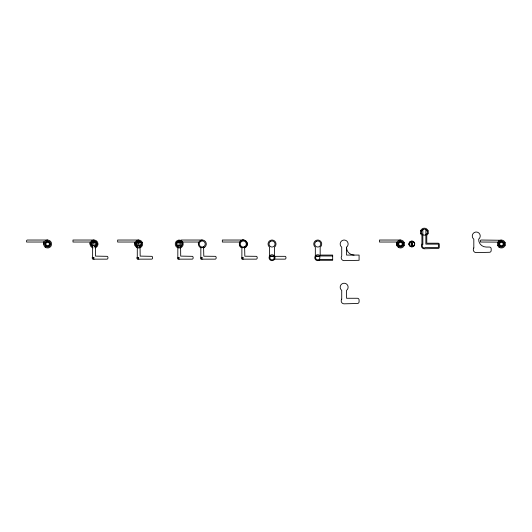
<?xml version="1.0" encoding="UTF-8"?>
<svg xmlns="http://www.w3.org/2000/svg" width="532" height="532" viewBox="0 0 532 532"><rect width="100%" height="100%" fill="white"/><g stroke="black" fill="none" stroke-linecap="round" stroke-linejoin="round"><path stroke-width="0.8" d="M501.41 240.265L481.187 240.032A0.798 0.798 0 0 0 480.396 240.83L480.396 242.027L498.185 242.127M179.477 243.982C178.971 243.742 178.991 244.168 179.483 243.915M93.433 242.439C95.454 241.355 93.818 243.942 93.426 242.14M138.087 242.439C140.155 241.362 138.406 243.929 138.094 242.14M138.087 245.392C140.275 246.436 138.273 243.882 138.094 245.751M178.632 242.439C180.654 241.348 178.985 243.922 178.632 242.14M93.745 243.782L94.197 244.148L93.832 243.782M412.094 244.088L411.702 243.696L411.961 244.148M411.682 243.782L411.728 244.148M180.72 246.615L181.046 246.396A3.006 3.006 0 0 0 181.432 241.98A3.006 3.006 0 0 0 177.003 241.98A3.006 3.006 0 0 0 177.389 246.396L177.715 246.615A3.006 3.006 0 0 0 180.72 246.615L180.74 247.686M499.003 240.856L499.435 240.57M411.569 243.137A0.851 0.851 0 0 0 411.283 244.587A0.851 0.851 0 0 0 412.679 244.108A0.851 0.851 0 0 0 411.569 243.137L410.425 241.481M135.002 245.538L135.899 245.166M141.452 242.865L142.35 242.492M420.679 233.674L421.577 233.302M427.13 231.001L428.034 230.629M396.819 245.538L397.717 245.166M403.269 242.865L404.167 242.492M497.746 245.538L498.644 245.166M504.196 242.865L505.094 242.492M47.627 240.032L27.451 240.032A0.851 0.851 0 0 0 26.6 240.89L26.6 242.027L43.877 242.027M94.018 240.032L72.99 240.032L72.99 242.027L90.041 242.027L90.041 244.015M138.679 240.032L117.652 240.032L117.652 242.027L134.696 242.027L134.696 244.015M202.326 240.032L181.299 240.032L181.299 242.027L198.35 242.027L198.35 244.015M243.363 240.032L222.336 240.032L222.336 242.027L239.387 242.027L239.387 244.015M400.496 240.032L379.469 240.032L379.469 242.027L396.513 242.027L396.513 244.015M200.245 247.46L204.222 247.46M332.673 255.985L315.323 255.985L314.964 256.67A2.959 2.959 0 0 0 317.484 260.64L318.994 260.374L320.171 259.39L332.673 259.39M273.96 256.331L285.185 256.331C286.263 256.557 286.249 258.911 285.185 259.144L274.485 259.144M319.107 260.301L332.673 260.301L332.673 255.074L320.171 255.074L320.171 247.167A3.977 3.977 0 0 0 320.683 241.322A3.977 3.977 0 0 0 314.811 241.322A3.977 3.977 0 0 0 315.323 247.167L315.323 255.985A2.959 2.959 0 0 1 320.018 255.792L320.144 255.985M497.746 242.492L498.644 242.865M504.196 245.166L505.094 245.538M420.679 230.629L421.577 231.001M427.13 233.302L428.034 233.674M411.961 243.742L411.987 244.188M396.819 242.492L397.717 242.865M403.269 245.166L404.167 245.538M137.243 246.402A2.84 2.84 0 0 1 139.397 241.202L140.082 241.481A2.84 2.84 0 0 1 139.397 246.688M135.002 242.492L135.899 242.865M92.575 246.402A2.84 2.84 0 0 1 94.736 241.202L95.421 241.481A2.84 2.84 0 0 1 94.736 246.688M409.115 244.747L409.401 245.432M136.125 244.7L136.385 245.332M91.464 244.7L91.73 245.332M140.016 241.767C139.59 240.896 137.515 240.87 137.283 241.894L137.283 256.87C135.813 258.233 138.081 260.574 139.484 259.144L151.826 259.144C152.89 258.911 152.903 256.557 151.826 256.331L140.155 256.111L140.016 241.767A2.613 2.613 0 0 0 139.351 241.488M178.632 245.392C180.734 246.469 178.865 243.895 178.632 245.751M93.433 245.392C95.534 246.469 93.699 243.875 93.426 245.751M414.608 243.277L414.701 244.015A2.84 2.84 0 0 1 410.438 246.476A2.84 2.84 0 0 1 410.438 241.555A2.84 2.84 0 0 1 414.701 244.015M414.501 244.015L414.415 243.33A2.613 2.613 0 0 0 413.71 242.166M425.879 229.558L425.859 244.122L438.368 244.122L438.368 247.526L425.633 247.526L424.164 247.959A2.141 2.141 0 0 1 422.348 245.086L422.854 244.501L422.834 229.558M346.571 247.167L346.571 255.074L359.08 255.074L359.08 260.301L343.885 260.64A2.959 2.959 0 0 1 341.371 256.67L341.73 255.985L341.73 247.167A3.977 3.977 0 0 1 341.218 241.322A3.977 3.977 0 0 1 347.083 241.322A3.977 3.977 0 0 1 346.571 247.167A7.515 7.515 0 0 0 354.079 255.074M244.627 246.788L244.84 256.205L256.424 256.331C257.501 256.557 257.488 258.911 256.424 259.144L244.082 259.144C242.678 260.574 240.411 258.233 241.88 256.87L241.88 247.413M203.59 246.788L203.803 256.205L215.387 256.331C216.464 256.557 216.451 258.911 215.387 259.144L203.044 259.144C201.641 260.574 199.374 258.233 200.843 256.87L200.843 247.413M179.769 242.14L179.769 242.506M177.695 246.602L177.695 247.686M139.231 242.14L139.224 242.506M94.563 242.14L94.563 242.506M43.651 241.741L43.651 244.015M414.475 244.015A2.613 2.613 0 0 1 409.593 245.319L409.308 244.7A2.613 2.613 0 0 1 409.334 243.337M409.593 242.705A2.613 2.613 0 0 1 411.183 241.488M412.539 241.488A2.613 2.613 0 0 1 413.164 241.747M242.339 247.852A3.977 3.977 0 0 1 240.105 241.734A3.977 3.977 0 0 1 246.622 241.734A3.977 3.977 0 0 1 244.394 247.852M96.764 244.747A2.84 2.84 0 0 1 94.756 246.755M92.009 242.007A2.84 2.84 0 0 1 93.286 241.269M94.756 241.269A2.84 2.84 0 0 1 96.478 242.592M96.545 244.687A2.613 2.613 0 0 1 94.696 246.535M92.714 241.747A2.613 2.613 0 0 1 93.339 241.488M94.696 241.488A2.613 2.613 0 0 1 95.866 242.166M92.987 247.852A3.977 3.977 0 0 1 90.759 241.734A3.977 3.977 0 0 1 97.276 241.734A3.977 3.977 0 0 1 95.048 247.852M96.166 244.906A2.328 2.328 0 0 1 96.033 245.179M95.866 245.432A2.328 2.328 0 0 1 95.434 245.857M95.181 246.03A2.328 2.328 0 0 1 94.909 246.163M91.77 244.614A2.328 2.328 0 0 1 91.71 244.314M94.324 241.708A2.328 2.328 0 0 1 94.623 241.767M95.434 242.166A2.328 2.328 0 0 1 95.667 242.366M92.867 246.788A3.006 3.006 0 0 1 91.717 242.08A3.006 3.006 0 0 1 96.551 242.399A3.006 3.006 0 0 1 94.796 246.915M201.296 247.852A3.977 3.977 0 0 1 199.068 241.734A3.977 3.977 0 0 1 205.585 241.734A3.977 3.977 0 0 1 203.357 247.852M140.827 244.906A2.328 2.328 0 0 1 140.694 245.179M140.521 245.432A2.328 2.328 0 0 1 140.096 245.857M139.836 246.03A2.328 2.328 0 0 1 139.564 246.163M136.431 244.614A2.328 2.328 0 0 1 136.372 244.314M138.978 241.708A2.328 2.328 0 0 1 139.278 241.767M141.419 244.747A2.84 2.84 0 0 1 139.411 246.755M135.933 243.277A2.84 2.84 0 0 1 136.219 242.592M137.256 241.555A2.84 2.84 0 0 1 137.941 241.269M139.411 241.269A2.84 2.84 0 0 1 140.096 241.555M141.199 244.687A2.613 2.613 0 0 1 139.351 246.535M136.152 243.337A2.613 2.613 0 0 1 136.411 242.705M137.369 241.747A2.613 2.613 0 0 1 138.001 241.488M179.942 246.688A2.84 2.84 0 0 0 180.627 241.481L179.942 241.202A2.84 2.84 0 0 0 177.781 246.402M92.641 241.767L92.628 256.87C91.152 258.233 93.426 260.574 94.829 259.144L107.171 259.144C108.235 258.911 108.249 256.557 107.171 256.331L95.494 256.111L95.368 241.894C95.142 240.87 93.067 240.896 92.641 241.767M177.841 241.767L177.828 256.87C176.358 258.233 178.626 260.574 180.029 259.144L192.371 259.144C193.435 258.911 193.448 256.557 192.371 256.331L180.7 256.111L180.574 241.894C180.341 240.87 178.267 240.896 177.841 241.767M93.107 257.88C93.918 260.248 94.929 256.151 93.107 257.88M138.38 243.849L138.932 244.015L138.387 243.869M137.761 257.88C138.573 260.248 139.584 256.151 137.761 257.88M178.306 257.88C179.118 260.248 180.129 256.151 178.306 257.88M201.322 257.88C202.133 260.248 203.144 256.151 201.322 257.88M242.359 257.88C243.171 260.248 244.181 256.151 242.359 257.88M269.611 255.985L269.252 256.67A2.959 2.959 0 0 0 271.766 260.64L272.537 260.607A2.959 2.959 0 0 0 274.718 256.444L274.306 255.792A2.959 2.959 0 0 0 269.611 255.985L269.611 247.167A3.977 3.977 0 0 1 269.099 241.322A3.977 3.977 0 0 1 274.964 241.322A3.977 3.977 0 0 1 274.452 247.167L274.452 255.985L269.611 255.985M270.329 256.358L270.023 256.949A2.141 2.141 0 0 0 271.839 259.822L272.397 259.796A2.141 2.141 0 0 0 273.973 256.79L273.741 256.417L270.329 256.358M316.048 256.358L315.735 256.949A2.141 2.141 0 0 0 317.557 259.822L318.116 259.796A2.141 2.141 0 0 0 319.692 256.79L319.453 256.417L316.048 256.358M341.73 299.177L341.371 299.862A2.959 2.959 0 0 0 343.885 303.832L357.371 303.493A1.702 1.702 0 0 0 359.08 301.79L359.08 299.968A1.702 1.702 0 0 0 357.371 298.266L346.571 298.266L346.571 290.359A3.977 3.977 0 0 0 347.083 284.52A3.977 3.977 0 0 0 341.218 284.52A3.977 3.977 0 0 0 341.73 290.359L341.73 299.177M421.936 244.122L421.577 244.806A2.959 2.959 0 0 0 424.09 248.777L438.142 248.437A1.137 1.137 0 0 0 439.279 247.3L439.279 244.348A1.137 1.137 0 0 0 438.142 243.21L426.777 243.21L426.777 235.304A3.977 3.977 0 0 0 427.289 229.458A3.977 3.977 0 0 0 421.424 229.458A3.977 3.977 0 0 0 421.936 235.304L421.936 244.122M473.819 247.965L473.46 248.65A2.959 2.959 0 0 0 475.98 252.62L489.467 252.288A1.702 1.702 0 0 0 491.169 250.579L491.169 248.763A1.702 1.702 0 0 0 489.467 247.054L486.168 247.054A7.515 7.515 0 0 1 478.667 239.154A3.977 3.977 0 0 0 479.179 233.309A3.977 3.977 0 0 0 473.314 233.309A3.977 3.977 0 0 0 473.819 239.154L473.819 247.965M200.73 241.408L200.404 241.628A3.006 3.006 0 0 0 200.404 246.396L200.73 246.615A3.006 3.006 0 0 0 203.736 246.615L204.062 246.396A3.006 3.006 0 0 0 204.062 241.628L203.736 241.408A3.006 3.006 0 0 0 200.73 241.408M241.767 241.408L241.442 241.628A3.006 3.006 0 0 0 241.442 246.396L241.767 246.615A3.006 3.006 0 0 0 244.773 246.615L245.106 246.396A3.006 3.006 0 0 0 245.106 241.628L244.773 241.408A3.006 3.006 0 0 0 241.767 241.408M270.529 241.408L270.203 241.628A3.006 3.006 0 0 0 270.203 246.396L270.529 246.615A3.006 3.006 0 0 0 273.534 246.615L273.86 246.396A3.006 3.006 0 0 0 273.86 241.628L273.534 241.408A3.006 3.006 0 0 0 270.529 241.408M316.247 241.408L315.915 241.628A3.006 3.006 0 0 0 315.915 246.396L316.247 246.615A3.006 3.006 0 0 0 319.247 246.615L319.579 246.396A3.006 3.006 0 0 0 319.579 241.628L319.247 241.408A3.006 3.006 0 0 0 316.247 241.408M422.854 229.545L422.528 229.764A3.006 3.006 0 0 0 422.528 234.532L422.854 234.752A3.006 3.006 0 0 0 425.859 234.752L426.185 234.532A3.006 3.006 0 0 0 426.185 229.764L425.859 229.545A3.006 3.006 0 0 0 422.854 229.545M412.579 246.688L411.848 246.788A2.84 2.84 0 0 1 409.028 243.576A2.84 2.84 0 0 1 412.579 241.202L413.264 241.481A2.84 2.84 0 0 1 412.579 246.688M412.413 242.067L411.276 242.412L412.413 242.067M412.413 245.478L411.276 245.817L412.413 245.478M245.265 247.46L241.282 247.46A3.977 3.977 0 0 1 240.225 241.455A3.977 3.977 0 0 1 246.323 241.455A3.977 3.977 0 0 1 245.265 247.46M136.219 245.432L135.933 244.747A2.84 2.84 0 0 0 136.219 245.432M91.557 245.432L91.271 244.747A2.84 2.84 0 0 0 91.557 245.432M499.003 247.167A3.977 3.977 0 0 0 505.367 244.534A3.977 3.977 0 0 0 499.9 240.338A3.977 3.977 0 0 0 499.003 247.167M499.92 246.615A3.006 3.006 0 0 0 504.429 244.015A3.006 3.006 0 0 0 499.92 241.408A3.006 3.006 0 0 0 499.92 246.615M500.26 246.03A2.328 2.328 0 0 0 503.751 244.015A2.328 2.328 0 0 0 500.26 242A2.328 2.328 0 0 0 500.26 246.03M500.353 245.405A1.756 1.756 0 0 0 503.166 244.241A1.756 1.756 0 0 0 500.752 242.393A1.756 1.756 0 0 0 500.353 245.405M177.229 247.46A3.977 3.977 0 0 0 183.201 244.015A3.977 3.977 0 0 0 177.229 240.57A3.977 3.977 0 0 0 177.229 247.46M46.749 245.531A1.756 1.756 0 0 0 49.383 244.015A1.756 1.756 0 0 0 46.749 242.492A1.756 1.756 0 0 0 46.749 245.531M45.207 247.167A3.977 3.977 0 0 0 51.571 244.534A3.977 3.977 0 0 0 46.104 240.338A3.977 3.977 0 0 0 45.207 247.167M45.799 246.396A3.006 3.006 0 0 0 50.606 244.407A3.006 3.006 0 0 0 46.477 241.235A3.006 3.006 0 0 0 45.799 246.396M46.211 245.857A2.328 2.328 0 0 0 49.935 244.314A2.328 2.328 0 0 0 46.736 241.861A2.328 2.328 0 0 0 46.211 245.857M137.176 246.615A3.006 3.006 0 0 0 141.685 244.015A3.006 3.006 0 0 0 137.176 241.408A3.006 3.006 0 0 0 137.176 246.615M136.684 247.46A3.977 3.977 0 0 0 142.656 244.015A3.977 3.977 0 0 0 136.684 240.57A3.977 3.977 0 0 0 136.684 247.46M398.508 247.46A3.977 3.977 0 0 0 404.473 244.015A3.977 3.977 0 0 0 398.508 240.57A3.977 3.977 0 0 0 398.508 247.46M399.426 245.405A1.756 1.756 0 0 0 402.239 244.241A1.756 1.756 0 0 0 399.825 242.393A1.756 1.756 0 0 0 399.426 245.405M398.993 246.615A3.006 3.006 0 0 0 403.502 244.015A3.006 3.006 0 0 0 398.993 241.408A3.006 3.006 0 0 0 398.993 246.615M399.333 246.03A2.328 2.328 0 0 0 402.824 244.015A2.328 2.328 0 0 0 399.333 242A2.328 2.328 0 0 0 399.333 246.03"/></g></svg>
